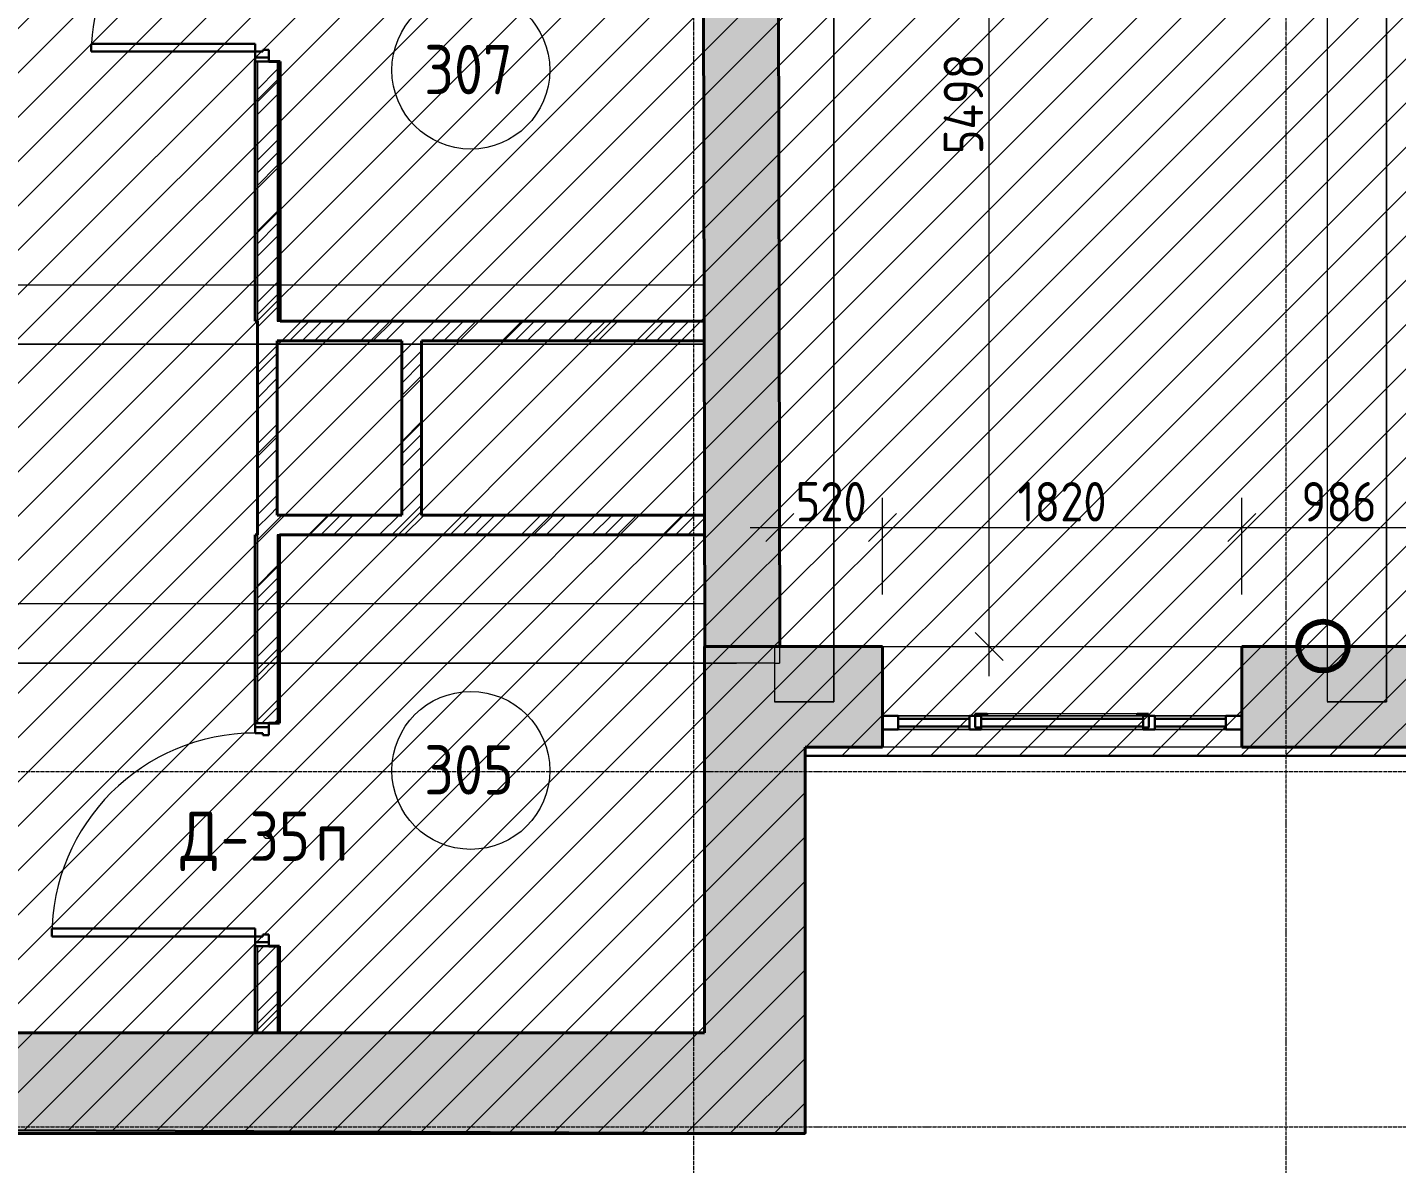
# Model space of a CAD drawing. Header units: millimetres. Extents: x -11886 to 379896, y -8130 to 47743.
# Drawn here: x 220311 to 227247, y 270 to 6026 of the extents above; entities that cross this region are included whole.
import ezdxf

# ---------------------------------------------------------------- set-up
doc = ezdxf.new("R2010")
doc.units = ezdxf.units.MM
for name, pattern in [('ADSK_Линия сетки', [25, 20, -2.5, 0, -2.5]), ('ADSK_Сверху', [4.5, 3, -1.5]), ('ADSK_Снесено', [4.5, 3, -1.5])]:
    doc.linetypes.add(name, pattern=pattern)
for name, color, linetype, lineweight, true_color in [('_ Окна', 5, 'Continuous', 30, 0x0000ff), ('Витраж', 5, 'Continuous', 18, 0x0000ff), ('Двери', 5, 'Continuous', 18, 0x0000ff), ('Окна', 5, 'Continuous', 18, 0x0000ff), ('Панели витража', 5, 'Continuous', 18, 0x0000ff), ('планы со стояками отопление_dwg', 7, 'Continuous', 9, 0x767676), ('Стены внутренние', 5, 'Continuous', 18, 0x0000ff), ('Стены наружные', 1, 'ADSK_Снесено', 18, 0xff0000), ('Стены штриховка', 5, 'Continuous', 18, 0x0000ff)]:
    doc.layers.add(name, color=color, linetype=linetype, lineweight=lineweight, true_color=true_color)
for name, color, linetype, lineweight in [('Каркас', 7, 'Continuous', 18), ('Марки дверей', 7, 'Continuous', 20), ('Марки помещений', 7, 'Continuous', 20), ('Оси', 7, 'Continuous', 9), ('Размеры', 7, 'Continuous', 9), ('стояки', 7, 'Continuous', 9)]:
    doc.layers.add(name, color=color, linetype=linetype, lineweight=lineweight)
doc.styles.add('GOST Common_1', font='GOST_Common.ttf', dxfattribs={"width": 0.9, "height": 200})
doc.styles.add('GOST Common_2', font='GOST_Common.ttf', dxfattribs={"width": 0.9, "height": 250})
doc.dimstyles.new('ADSK_Основной_2_мм_Округление_до_1_мм', dxfattribs={"dimscale": 304.8, "dimtxt": 201.142999, "dimasz": 0.463911, "dimexe": 0.492126, "dimexo": 0.492126, "dimgap": 0.098425, "dimtad": 1, "dimdec": 0, "dimdsep": 46, "dimtxsty": 'GOST Common_1', "dimblk1": 'OBLIQUE', "dimblk2": 'OBLIQUE', "dimsah": 1, "dimcen": 0.09, "dimdle": 0.492126, "dimazin": 2, "dimtfac": 1, "dimtdec": 4, "dimtix": 1, "dimtmove": 0, "dimatfit": 3, "dimfxl": 1, "dimtvp": 1, "dimtolj": 1, "dimtzin": 0, "dimlwd": 20, "dimlwe": 20, "dimarcsym": 2})
pattern_1 = [(45, (215977.25, 150), (-179.605, 179.605), []), (45, (216040.75, 150), (0, 359.21), []), (45, (215913.75, 150), (0, 359.21), [])]

# ---------------------------------------------------------------- blocks, each defined once
blk = doc.blocks.new('Прямоугольный импост - 70х20_60мм-1225109-03 План 3-го этажа')
at = {"layer": 'Витраж', "color": 161, "linetype": 'ADSK_Сверху', "true_color": 0xaaaaff}
for p, q in [((39644.1, 2341.7), (39644.1, 2271.7)), ((39724.1, 2341.7), (39644.1, 2341.7)), ((40114.1, 2341.7), (40084.1, 2341.7)), ((39724.1, 2271.7), (39644.1, 2271.7)), ((40114.1, 2271.7), (40084.1, 2271.7))]:
    blk.add_line(p, q, dxfattribs=at)
blk = doc.blocks.new('Прямоугольный импост - 70х20_60мм-1424711-03 План 3-го этажа')
at = {"layer": 'Витраж', "color": 161, "linetype": 'ADSK_Сверху', "true_color": 0xaaaaff}
for p, q in [((-80, 35), (0, 35)), ((0, 35), (0, -35)), ((0, -35), (-80, -35))]:
    blk.add_line(p, q, dxfattribs=at)
blk = doc.blocks.new('Прямоугольный импост - 70х20_60мм-1424712-03 План 3-го этажа')
at = {"layer": 'Витраж', "color": 161, "linetype": 'ADSK_Сверху', "true_color": 0xaaaaff}
for p, q in [((0, 35), (-80, 35)), ((0, -35), (0, 35)), ((-80, -35), (0, -35))]:
    blk.add_line(p, q, dxfattribs=at)
blk = doc.blocks.new('Прямоугольный импост - 70х20_60мм-1225111-03 План 3-го этажа')
at = {"layer": 'Витраж', "color": 161, "linetype": 'ADSK_Сверху', "true_color": 0xaaaaff}
for p, q in [((40144.1, 2341.7), (40114.1, 2341.7)), ((40994.1, 2341.7), (40964.1, 2341.7)), ((40144.1, 2271.7), (40114.1, 2271.7)), ((40994.1, 2271.7), (40964.1, 2271.7))]:
    blk.add_line(p, q, dxfattribs=at)
blk = doc.blocks.new('Витраж-тент со смещением вовне - 60мм 30 сдвиг-1466942-03 План 3-го этажа')
at = {"layer": '_ Окна', "color": 161, "linetype": 'ADSK_Сверху', "true_color": 0xaaaaff}
for p, q in [((-440, 25), (-440, -45)), ((-440, 25), (-410, 25)), ((-440, -45), (-440, 25)), ((440, 25), (410, 25)), ((440, -45), (440, 25)), ((440, -45), (440, 25)), ((-380, -45), (-440, -45)), ((-380, -35), (-380, -45)), ((380, -35), (380, -45)), ((380, -45), (440, -45))]:
    blk.add_line(p, q, dxfattribs=at)
at = {"layer": 'Окна', "color": 161, "linetype": 'ADSK_Сверху', "true_color": 0xaaaaff}
blk.add_line((-380, -45), (380, -45), dxfattribs=at)
blk = doc.blocks.new('Прямоугольный импост - 70х20_60мм-1225113-03 План 3-го этажа')
at = {"layer": 'Витраж', "color": 161, "linetype": 'ADSK_Сверху', "true_color": 0xaaaaff}
for p, q in [((41024.1, 2341.7), (40994.1, 2341.7)), ((41464.1, 2341.7), (41384.1, 2341.7)), ((41464.1, 2271.7), (41464.1, 2341.7)), ((41024.1, 2271.7), (40994.1, 2271.7)), ((41464.1, 2271.7), (41384.1, 2271.7))]:
    blk.add_line(p, q, dxfattribs=at)
blk = doc.blocks.new('Прямоугольный импост - 70х60мм-1424709-03 План 3-го этажа')
at = {"layer": 'Витраж', "color": 161, "linetype": 'ADSK_Сверху', "true_color": 0xaaaaff}
for p, q in [((-30, 35), (30, 35)), ((30, -35), (-30, -35))]:
    blk.add_line(p, q, dxfattribs=at)
blk = doc.blocks.new('Прямоугольный импост - 70х60мм-1225009-03 План 3-го этажа')
at = {"layer": 'Витраж', "color": 161, "linetype": 'ADSK_Сверху', "true_color": 0xaaaaff}
for p, q in [((41024.1, 2341.7), (41024.1, 2271.7)), ((41384.1, 2341.7), (41024.1, 2341.7)), ((41384.1, 2271.7), (41384.1, 2341.7)), ((41384.1, 2271.7), (41024.1, 2271.7))]:
    blk.add_line(p, q, dxfattribs=at)
blk = doc.blocks.new('Прямоугольный импост - 70х60мм-1242018-03 План 3-го этажа')
at = {"layer": 'Витраж', "color": 161, "linetype": 'ADSK_Сверху', "true_color": 0xaaaaff}
for p, q in [((40144.1, 2341.7), (40144.1, 2271.7)), ((40964.1, 2341.7), (40144.1, 2341.7)), ((40964.1, 2271.7), (40964.1, 2341.7)), ((40964.1, 2271.7), (40144.1, 2271.7))]:
    blk.add_line(p, q, dxfattribs=at)
blk = doc.blocks.new('Системная панель - _AR_Стекло_40мм_привязка по центру-V52-03 План 3-го этажа')
at = {"layer": 'Панели витража', "lineweight": 30}
for p, q in [((180, 20), (-180, 20)), ((-180, 20), (-180, -20)), ((180, -20), (180, 20)), ((-180, -20), (180, -20))]:
    blk.add_line(p, q, dxfattribs=at)
blk = doc.blocks.new('Прямоугольный импост - 70х40_60мм-V10-03 План 3-го этажа')
at = {"layer": 'Витраж'}
for p, q in [((41024.1, 2341.7), (41384.1, 2341.7)), ((41024.1, 2271.7), (41384.1, 2271.7))]:
    blk.add_line(p, q, dxfattribs=at)
blk = doc.blocks.new('Прямоугольный импост - 70х20_60мм-V53-03 План 3-го этажа')
at = {"layer": 'Витраж', "lineweight": 30}
for p, q in [((-80, 35), (0, 35)), ((-80, -35), (-80, 35)), ((0, 35), (0, -35)), ((0, -35), (-80, -35))]:
    blk.add_line(p, q, dxfattribs=at)
blk = doc.blocks.new('Прямоугольный импост - 70х20_60мм-V54-03 План 3-го этажа')
at = {"layer": 'Витраж', "lineweight": 30}
for p, q in [((0, 35), (-80, 35)), ((-80, 35), (-80, -35)), ((0, -35), (0, 35)), ((-80, -35), (0, -35))]:
    blk.add_line(p, q, dxfattribs=at)
blk = doc.blocks.new('Прямоугольный импост - 70х40_60мм-V11-03 План 3-го этажа')
at = {"layer": 'Витраж'}
for p, q in [((39724.1, 2341.7), (40084.1, 2341.7)), ((39724.1, 2271.7), (40084.1, 2271.7))]:
    blk.add_line(p, q, dxfattribs=at)
blk = doc.blocks.new('Системная панель - _AR_Стекло_40мм_привязка по центру-V55-03 План 3-го этажа')
at = {"layer": 'Панели витража', "lineweight": 30}
for p, q in [((410, 20), (-410, 20)), ((-410, 20), (-410, -20)), ((410, -20), (410, 20)), ((-410, -20), (410, -20))]:
    blk.add_line(p, q, dxfattribs=at)
blk = doc.blocks.new('Прямоугольный импост - 70х40_60мм-1229822-03 План 3-го этажа')
at = {"layer": 'Витраж'}
for p, q in [((40144.1, 2341.7), (40964.1, 2341.7)), ((40144.1, 2271.7), (40964.1, 2271.7))]:
    blk.add_line(p, q, dxfattribs=at)
blk = doc.blocks.new('Прямоугольный импост - 70х60мм-V56-03 План 3-го этажа')
at = {"layer": 'Витраж', "lineweight": 30}
for p, q in [((-30, 35), (30, 35)), ((-30, -35), (-30, 35)), ((30, 35), (30, -35)), ((30, -35), (-30, -35))]:
    blk.add_line(p, q, dxfattribs=at)
blk = doc.blocks.new('AC_Дверь_Однопольная - Д-27п 930х2200h-1983248-03 План 3-го этажа')
at = {"layer": 'Двери', "lineweight": 30}
for p, q in [((-415, 893.5), (-375, 893.5)), ((-415, 63.5), (-415, 893.5)), ((-375, 893.5), (-375, 63.5)), ((-465, 63.5), (-445, 63.5)), ((-465, -6.5), (-465, 63.5)), ((-445, 63.5), (-415, 63.5)), ((-445, -6.5), (-445, 63.5)), ((-445, 63.5), (-445, -6.5)), ((-375, 63.5), (-415, 63.5)), ((-415, 63.5), (-415, 23.5)), ((-415, 23.5), (-405, 23.5)), ((-405, 23.5), (-405, -6.5)), ((405, 23.5), (415, 23.5)), ((405, -6.5), (405, 23.5)), ((415, 63.5), (445, 63.5)), ((415, 23.5), (415, 63.5)), ((445, 63.5), (445, -6.5)), ((445, 63.5), (465, 63.5)), ((445, -6.5), (445, 63.5)), ((465, 63.5), (465, -6.5)), ((-445, -6.5), (-465, -6.5)), ((-405, -6.5), (-445, -6.5)), ((445, -6.5), (405, -6.5)), ((465, -6.5), (445, -6.5))]:
    blk.add_line(p, q, dxfattribs=at)
at = {"layer": 'Двери'}
blk.add_arc((-415, 63.5), 830, 0, 90, dxfattribs=at)
blk = doc.blocks.new('AC_Дверь_Однопольная - Д-35п 1130х2200h-1983217-03 План 3-го этажа')
at = {"layer": 'Двери', "lineweight": 30}
for p, q in [((-515, 1092), (-475, 1092)), ((-515, 62), (-515, 1092)), ((-475, 1092), (-475, 62)), ((-565, 62), (-545, 62)), ((-565, -8), (-565, 62)), ((-545, 62), (-515, 62)), ((-545, -8), (-545, 62)), ((-545, 62), (-545, -8)), ((-475, 62), (-515, 62)), ((-515, 62), (-515, 22)), ((-515, 22), (-505, 22)), ((-505, 22), (-505, -8)), ((505, 22), (515, 22)), ((505, -8), (505, 22)), ((515, 62), (545, 62)), ((515, 22), (515, 62)), ((545, 62), (545, -8)), ((545, 62), (565, 62)), ((545, -8), (545, 62)), ((565, 62), (565, -8)), ((-545, -8), (-565, -8)), ((-505, -8), (-545, -8)), ((545, -8), (505, -8)), ((565, -8), (545, -8))]:
    blk.add_line(p, q, dxfattribs=at)
at = {"layer": 'Двери'}
blk.add_arc((-515, 62), 1030, 0, 90, dxfattribs=at)
blk = doc.blocks.new('планы со стояками отопление_dwg-1484427-03 План 3-го этажа')
at = {"layer": 'стояки', "color": 246, "lineweight": 80, "true_color": 0x7f001f}
blk.add_circle((181995.6, 326358.3), 124.3, dxfattribs=at)
blk = doc.blocks.new('ADSK_Марка_Помещение_ОдноЗначение - Номер-247393-03 План 3-го этажа')
at = {"layer": 'Марки помещений'}
blk.add_circle((0, 0), 4, dxfattribs=at)
blk = doc.blocks.new('ADSK_Марка_Дверь - Типоразмер_ADSK_Марка-58376-03 План 3-го этажа')
at = {"layer": 'Марки дверей', "lineweight": 9}
blk.add_circle((0, 0), 0.2, dxfattribs=at)
blk = doc.blocks.new('_Oblique')
at = {"color": 0, "linetype": 'ByBlock', "lineweight": -2}
blk.add_line((-0.5, -0.5), (0.5, 0.5), dxfattribs=at)
blk = doc.blocks.new('*D2332')
at = {"layer": 'Defpoints', "color": 0, "transparency": 16777216}
for p in [(224642.5, 3493.2), (224642.5, 3004), (224122.8, 2889.9)]:
    blk.add_point(p, dxfattribs=at)
at = {"layer": 'Размеры', "color": 0, "lineweight": 20, "transparency": 16777216}
for p, q in [((224122.8, 3039.9), (224122.8, 3643.2)), ((224642.5, 3154), (224642.5, 3643.2)), ((223972.8, 3493.2), (224792.5, 3493.2))]:
    blk.add_line(p, q, dxfattribs=at)
at = {"layer": 'Размеры', "color": 0, "lineweight": 20, "transparency": 16777216, "xscale": 141.4, "yscale": 141.4, "zscale": 141.4, "rotation": 180}
blk.add_blockref('_Oblique', (224122.8, 3493.2), dxfattribs=at)
at = {"layer": 'Размеры', "color": 0, "lineweight": 20, "transparency": 16777216, "xscale": 141.4, "yscale": 141.4, "zscale": 141.4}
blk.add_blockref('_Oblique', (224642.5, 3493.2), dxfattribs=at)
at = {"layer": 'Размеры', "color": 0, "lineweight": 20, "transparency": 16777216, "insert": (224382.6, 3623.2), "char_height": 200, "width": 454.106, "attachment_point": 5, "style": 'GOST Common_1'}
blk.add_mtext('\\A1;520', dxfattribs=at)
blk = doc.blocks.new('*D2333')
at = {"layer": 'Defpoints', "color": 0, "transparency": 16777216}
for p in [(226462.5, 3493.2), (224642.5, 3004), (226462.5, 3004)]:
    blk.add_point(p, dxfattribs=at)
at = {"layer": 'Размеры', "color": 0, "lineweight": 20, "transparency": 16777216}
for p, q in [((224642.5, 3154), (224642.5, 3643.2)), ((226462.5, 3154), (226462.5, 3643.2)), ((224492.5, 3493.2), (226612.5, 3493.2))]:
    blk.add_line(p, q, dxfattribs=at)
at = {"layer": 'Размеры', "color": 0, "lineweight": 20, "transparency": 16777216, "xscale": 141.4, "yscale": 141.4, "zscale": 141.4, "rotation": 180}
blk.add_blockref('_Oblique', (224642.5, 3493.2), dxfattribs=at)
at = {"layer": 'Размеры', "color": 0, "lineweight": 20, "transparency": 16777216, "xscale": 141.4, "yscale": 141.4, "zscale": 141.4}
blk.add_blockref('_Oblique', (226462.5, 3493.2), dxfattribs=at)
at = {"layer": 'Размеры', "color": 0, "lineweight": 20, "transparency": 16777216, "insert": (225552.5, 3623.2), "char_height": 200, "width": 560.473, "attachment_point": 5, "style": 'GOST Common_1'}
blk.add_mtext('\\A1;1820', dxfattribs=at)
blk = doc.blocks.new('*D2334')
at = {"layer": 'Defpoints', "color": 0, "transparency": 16777216}
for p in [(227448.4, 3493.2), (226462.5, 3004), (227448.4, 3008.5)]:
    blk.add_point(p, dxfattribs=at)
at = {"layer": 'Размеры', "color": 0, "lineweight": 20, "transparency": 16777216}
for p, q in [((226462.5, 3154), (226462.5, 3643.2)), ((227448.4, 3158.5), (227448.4, 3643.2)), ((226312.5, 3493.2), (227598.4, 3493.2))]:
    blk.add_line(p, q, dxfattribs=at)
at = {"layer": 'Размеры', "color": 0, "lineweight": 20, "transparency": 16777216, "xscale": 141.4, "yscale": 141.4, "zscale": 141.4, "rotation": 180}
blk.add_blockref('_Oblique', (226462.5, 3493.2), dxfattribs=at)
at = {"layer": 'Размеры', "color": 0, "lineweight": 20, "transparency": 16777216, "xscale": 141.4, "yscale": 141.4, "zscale": 141.4}
blk.add_blockref('_Oblique', (227448.4, 3493.2), dxfattribs=at)
at = {"layer": 'Размеры', "color": 0, "lineweight": 20, "transparency": 16777216, "insert": (226955.5, 3623.2), "char_height": 200, "width": 454.106, "attachment_point": 5, "style": 'GOST Common_1'}
blk.add_mtext('\\A1;986', dxfattribs=at)
blk = doc.blocks.new('*D2388')
at = {"layer": 'Defpoints', "color": 0, "transparency": 16777216}
for p in [(224831.4, 8387.8), (225182.6, 8387.8), (225082.6, 2889.5)]:
    blk.add_point(p, dxfattribs=at)
at = {"layer": 'Размеры', "color": 0, "lineweight": 20, "transparency": 16777216}
for p, q in [((225182.6, 2739.5), (225182.6, 8537.8)), ((224981.4, 8387.8), (225332.6, 8387.8)), ((225232.6, 2889.5), (225332.6, 2889.5))]:
    blk.add_line(p, q, dxfattribs=at)
at = {"layer": 'Размеры', "color": 0, "lineweight": 20, "transparency": 16777216, "xscale": 141.4, "yscale": 141.4, "zscale": 141.4}
for p, rotation in [((225182.6, 8387.8), 90), ((225182.6, 2889.5), 270)]:
    blk.add_blockref('_Oblique', p, dxfattribs=dict(at, rotation=rotation))
at = {"layer": 'Размеры', "color": 0, "lineweight": 20, "transparency": 16777216, "insert": (225052.6, 5638.6), "char_height": 200, "width": 625.93, "attachment_point": 5, "rotation": 90, "style": 'GOST Common_1'}
blk.add_mtext('\\A1;5498', dxfattribs=at)

msp = doc.modelspace()

# ---------------------------------------------------------------- hatches: boundary and pattern name
at = {"lineweight": 13, "true_color": 0x636466, "transparency": 33554559}
h = msp.add_hatch(dxfattribs=at)
h.set_pattern_fill('ANSI31', color=251, scale=50)
h.set_pattern_definition([(45, (215977.25, 85026.59), (-112.2532, 112.2532), [])])
h.paths.add_polyline_path([(265910.66, 8682.3), (272191.2, 8682.3), (272009.87, 43909.21), (262010.47, 43909.21), (262010.47, 21084.06), (262697.11, 21054.57), (262698.93, 11328.12), (216748.38, 11328.12), (216748.38, 8679.25), (216267.75, 8679.25), (216267.75, 456.79), (224250.25, 422.02), (224250.25, 2336.48), (234949.9, 2336.48), (234949.9, -2582.57), (247313.65, -2582.57), (247313.65, 2335.74), (258014.19, 2256.79), (258014.19, 300.23), (265910.66, 300.23)])
at = {"layer": 'Стены внутренние', "true_color": 0xc0c0c0}
msp.add_hatch(color=9, dxfattribs=at).paths.add_polyline_path([(223742.76, 2889.13), (224122.76, 2889.88), (224110.28, 9251.26), (223730.27, 9252.27), (223742.69, 2924.78)])
at = {"layer": 'Стены внутренние', "lineweight": 9}
h = msp.add_hatch(dxfattribs=at)
h.set_pattern_fill('FP_1', color=256, style=0, pattern_type=2)
h.set_pattern_definition(pattern_1)
h.paths.add_polyline_path([(221476.13, 4537.85), (221576.13, 4537.85), (221576.13, 5853.4), (221476.13, 5853.4), (221476.13, 4817.93)])
h.paths.add_polyline_path([(221534.13, 6783.4), (221576.13, 6783.4), (221576.13, 7106.87), (221476.13, 7106.87), (221476.13, 6783.4)])
h = msp.add_hatch(dxfattribs=at)
h.set_pattern_fill('FP_1', color=256, style=0, pattern_type=2)
h.set_pattern_definition(pattern_1)
h.paths.add_polyline_path([(221576.13, 3555.79), (221576.13, 4537.85), (221476.13, 4537.85), (221476.13, 3555.79)])
h = msp.add_hatch(dxfattribs=at)
h.set_pattern_fill('FP_1', color=256, style=0, pattern_type=2)
h.set_pattern_definition(pattern_1)
h.paths.add_polyline_path([(223739.72, 4437.85), (223739.52, 4537.85), (221576.13, 4537.85), (221576.13, 4437.85), (223739.52, 4437.85)])
h = msp.add_hatch(dxfattribs=at)
h.set_pattern_fill('FP_1', color=256, style=0, pattern_type=2)
h.set_pattern_definition(pattern_1)
h.paths.add_polyline_path([(222307.13, 3555.79), (222307.13, 4437.85), (222207.13, 4437.85), (222207.13, 3555.79)])
h = msp.add_hatch(dxfattribs=at)
h.set_pattern_fill('FP_1', color=256, style=0, pattern_type=2)
h.set_pattern_definition(pattern_1)
h.paths.add_polyline_path([(223741.65, 3455.79), (223741.45, 3555.79), (221476.13, 3555.79), (221476.13, 3455.79), (223730.27, 3455.79)])
h = msp.add_hatch(dxfattribs=at)
h.set_pattern_fill('FP_1', color=256, style=0, pattern_type=2)
h.set_pattern_definition(pattern_1)
h.paths.add_polyline_path([(221476.13, 932.02), (221576.13, 932.02), (221576.13, 1371.4), (221476.13, 1371.4)])
h.paths.add_polyline_path([(221576.13, 2501.4), (221576.13, 3455.79), (221476.13, 3455.79), (221476.13, 2501.4), (221534.13, 2501.4)])
at = {"layer": 'Стены наружные', "linetype": 'Continuous', "true_color": 0xc0c0c0}
for points in [[(223920.98, 932.02), (224250.25, 932.02), (224250.25, 2889.5), (223740.25, 2889.13), (223740.25, 932.02)], [(223919.95, 422.02), (224250.25, 422.02), (224250.25, 932.02), (216748.05, 932.02), (216748.05, 422.02), (222894.81, 422.02)]]:
    msp.add_hatch(color=9, dxfattribs=at).paths.add_polyline_path(points)
h = msp.add_hatch(color=9, dxfattribs=at)
h.paths.add_polyline_path([(257441.35, 2379.5), (258524.19, 2379.5), (258524.19, 2889.5), (257441.35, 2889.5), (257441.35, 2682.86)])
h.paths.add_polyline_path([(255595.01, 2379.5), (255621.35, 2379.5), (255621.35, 2889.5), (254574.42, 2889.5), (254574.42, 2379.5)])
h.paths.add_polyline_path([(251855.09, 2379.5), (252754.42, 2379.5), (252754.42, 2889.5), (251855.09, 2889.5), (251855.09, 2682.86)])
h.paths.add_polyline_path([(249742.99, 2379.5), (250035.09, 2379.5), (250035.09, 2889.5), (249034.49, 2889.5), (249034.49, 2379.5)])
h.paths.add_polyline_path([(246252.09, 2379.5), (247214.49, 2379.5), (247214.49, 2889.5), (246184.44, 2889.5), (246184.44, 2379.5)])
h.paths.add_polyline_path([(243916.36, 2379.5), (244364.44, 2379.5), (244364.44, 2889.5), (243340.3, 2889.5), (243340.3, 2379.5)])
h.paths.add_polyline_path([(241520.3, 2379.5), (241520.3, 2889.5), (240560.31, 2889.5), (240560.31, 2379.5)])
h.paths.add_polyline_path([(238740.31, 2379.5), (238740.31, 2889.5), (237732.03, 2889.5), (237732.03, 2379.5)])
h.paths.add_polyline_path([(235912.03, 2379.5), (235912.03, 2889.5), (234918.25, 2889.5), (234918.25, 2379.5)])
h.paths.add_polyline_path([(233098.25, 2379.5), (233098.25, 2889.5), (232081.47, 2889.5), (232081.47, 2379.5), (232585.34, 2379.5)])
h.paths.add_polyline_path([(230261.47, 2379.5), (230261.47, 2889.5), (229268.44, 2889.5), (229268.44, 2379.5), (229902, 2379.5)])
h.paths.add_polyline_path([(224250.25, 2379.5), (224642.53, 2379.5), (224642.53, 2889.5), (224250.25, 2889.5), (224250.25, 2657.86)])
h.paths.add_polyline_path([(227448.44, 2379.5), (227448.44, 2889.5), (226462.53, 2889.5), (226462.53, 2379.5)])

# ---------------------------------------------------------------- linework, layer by layer
at = {"color": 251, "lineweight": 30, "true_color": 0x636466}
msp.add_lwpolyline([(262010.47, 21084.06), (262010.47, 43909.21), (272009.87, 43909.21), (272191.2, 8682.3), (265910.66, 8682.3), (265910.66, 300.23), (258014.19, 300.23), (258014.19, 2256.79), (247213.23, 2336.48), (247313.65, 2335.74), (247313.65, -2582.57), (234949.9, -2582.57), (234949.9, 2336.48), (224250.25, 2336.48), (224250.25, 422.02), (216267.75, 456.79), (216267.75, 8679.25)], dxfattribs=at)
at = {"layer": 'Каркас', "color": 253, "linetype": 'ADSK_Сверху', "true_color": 0xb2b2b2}
for p, q in [((224111.02, 8871.26), (224122.76, 2889.88)), ((224395.73, 2609.79), (224395.73, 8870.51)), ((226895.73, 8863.9), (226895.73, 2609.73)), ((227195.73, 2609.73), (227195.73, 8863.11)), ((223739.16, 4720.88), (216424.93, 4720.88)), ((223739.75, 4420.88), (223739.16, 4720.88)), ((216424.93, 4420.88), (223739.75, 4420.88)), ((223742.33, 3106.15), (216424.93, 3106.15)), ((223742.76, 2889.13), (223742.33, 3106.15)), ((223904.36, 2889.45), (223742.76, 2889.13)), ((224095.73, 2889.82), (224095.73, 2806.15)), ((224122.92, 2806.15), (224122.76, 2889.88)), ((216424.93, 2806.15), (223904.49, 2806.15)), ((224095.73, 2806.15), (224095.73, 2609.79)), ((224095.73, 2806.15), (224122.92, 2806.15)), ((224395.73, 2609.79), (224095.73, 2609.79)), ((227195.73, 2609.73), (226895.73, 2609.73))]:
    msp.add_line(p, q, dxfattribs=at)
at = {"layer": 'Каркас', "color": 253, "linetype": 'ADSK_Сверху', "true_color": 0xaaaaaa}
for p, q in [((224122.76, 2889.88), (224111.02, 8871.26)), ((224395.73, 8870.51), (224395.73, 2609.79)), ((226895.73, 8863.9), (226895.73, 2609.73)), ((227195.73, 8863.11), (227195.73, 2609.73)), ((223739.16, 4720.88), (216424.93, 4720.88)), ((223739.16, 4720.88), (223739.75, 4420.88)), ((223739.75, 4420.88), (216424.93, 4420.88)), ((223742.33, 3106.15), (216424.93, 3106.15)), ((223742.33, 3106.15), (223742.76, 2889.13)), ((223742.76, 2889.13), (224095.73, 2889.82)), ((224095.73, 2889.82), (224122.76, 2889.88)), ((224095.73, 2889.82), (224095.73, 2609.79)), ((224095.73, 2806.15), (216424.93, 2806.15)), ((224095.73, 2609.79), (224395.73, 2609.79)), ((226895.73, 2609.73), (227195.73, 2609.73))]:
    msp.add_line(p, q, dxfattribs=at)
at = {"layer": 'Оси', "linetype": 'ADSK_Линия сетки'}
for p, q in [((223687.16, -5309.21), (223687.16, 21818.8)), ((226687.16, -5309.21), (226687.16, 21818.8)), ((204891.03, 2256.79), (273118.97, 2256.79)), ((204891.03, 456.79), (273118.97, 456.79))]:
    msp.add_line(p, q, dxfattribs=at)
at = {"layer": 'Стены внутренние', "color": 18, "lineweight": 40, "true_color": 0x000000}
for p, q in [((224122.76, 2889.88), (224111.02, 8871.26)), ((223734.55, 7074.87), (223742.76, 2889.13)), ((221464.13, 5853.4), (221464.13, 4537.85)), ((221591.13, 5853.4), (221534.13, 5853.4)), ((221591.13, 4537.85), (221591.13, 5853.4)), ((221464.13, 4537.85), (221476.13, 4537.85)), ((221476.13, 4537.85), (221476.13, 3455.79)), ((223739.52, 4537.85), (221591.13, 4537.85)), ((221576.13, 3555.79), (221576.13, 4437.85)), ((221576.13, 4437.85), (222207.13, 4437.85)), ((222207.13, 4437.85), (222207.13, 3555.79)), ((222307.13, 4437.85), (223739.72, 4437.85)), ((222307.13, 3555.79), (222307.13, 4437.85)), ((222207.13, 3555.79), (221576.13, 3555.79)), ((223741.45, 3555.79), (222307.13, 3555.79)), ((221476.13, 3455.79), (221464.13, 3455.79)), ((221464.13, 3455.79), (221464.13, 2501.4)), ((221588.13, 3455.79), (223741.65, 3455.79)), ((221588.13, 2501.4), (221588.13, 3455.79)), ((223742.76, 2889.13), (224122.76, 2889.88)), ((221534.13, 2501.4), (221588.13, 2501.4)), ((221464.13, 1371.4), (221464.13, 932.02)), ((221588.13, 1371.4), (221534.13, 1371.4)), ((221588.13, 932.02), (221588.13, 1371.4)), ((221466.13, 932.02), (221586.13, 932.02))]:
    msp.add_line(p, q, dxfattribs=at)
at = {"layer": 'Стены наружные', "color": 18, "linetype": 'Continuous', "lineweight": 40, "true_color": 0x000000}
for p, q in [((224642.53, 2889.5), (223740.25, 2889.5)), ((223740.25, 2889.5), (223740.25, 932.02)), ((224642.53, 2379.5), (224642.53, 2889.5)), ((227448.44, 2889.5), (226462.53, 2889.5)), ((226462.53, 2889.5), (226462.53, 2379.5)), ((224250.25, 422.02), (224250.25, 2379.5)), ((224250.25, 2379.5), (224642.53, 2379.5)), ((226462.53, 2379.5), (227448.44, 2379.5)), ((221464.13, 932.02), (216748.05, 932.02)), ((223740.25, 932.02), (221588.13, 932.02)), ((216238.05, 422.02), (224250.25, 422.02))]:
    msp.add_line(p, q, dxfattribs=at)
at = {"layer": 'Стены наружные', "color": 18, "linetype": 'Continuous', "true_color": 0x000000}
for p, q in [((224642.53, 2889.5), (226462.53, 2889.5)), ((226462.53, 2379.5), (224642.53, 2379.5))]:
    msp.add_line(p, q, dxfattribs=at)
at = {"layer": 'Стены штриховка'}
for p, q in [((221466.13, 5853.4), (221466.13, 4537.85)), ((221476.13, 5853.4), (221476.13, 4537.85)), ((221576.13, 5853.4), (221576.13, 4537.85)), ((221582.13, 5853.4), (221582.13, 4537.85)), ((221576.13, 4537.85), (221591.13, 4537.85)), ((221466.13, 3455.79), (221466.13, 2501.4)), ((221476.13, 3455.79), (221476.13, 2501.4)), ((221588.13, 3455.79), (221576.13, 3455.79)), ((221576.13, 3455.79), (221576.13, 2501.4)), ((221586.13, 3455.79), (221586.13, 2501.4)), ((221466.13, 1371.4), (221466.13, 932.02)), ((221476.13, 1371.4), (221476.13, 932.02)), ((221576.13, 1371.4), (221576.13, 932.02)), ((221586.13, 1371.4), (221586.13, 932.02)), ((221464.13, 932.02), (221466.13, 932.02)), ((221586.13, 932.02), (221588.13, 932.02))]:
    msp.add_line(p, q, dxfattribs=at)

# ---------------------------------------------------------------- block references
at = {"layer": '_ Окна', "color": 161, "linetype": 'ADSK_Сверху', "true_color": 0xaaaaff, "rotation": 180}
msp.add_blockref('Витраж-тент со смещением вовне - 60мм 30 сдвиг-1466942-03 План 3-го этажа', (225552.53, 2504.02), dxfattribs=at)
at = {"layer": 'Витраж', "color": 161, "linetype": 'ADSK_Сверху', "true_color": 0xaaaaff}
for name, p in [('Прямоугольный импост - 70х20_60мм-1225109-03 План 3-го этажа', (184998.43, 197.34)), ('Прямоугольный импост - 70х60мм-1225009-03 План 3-го этажа', (183698.43, 197.34)), ('Прямоугольный импост - 70х20_60мм-1225111-03 План 3-го этажа', (184998.43, 197.34)), ('Прямоугольный импост - 70х60мм-1242018-03 План 3-го этажа', (184998.43, 197.34)), ('Прямоугольный импост - 70х20_60мм-1225113-03 План 3-го этажа', (184998.43, 197.34)), ('Прямоугольный импост - 70х60мм-1225009-03 План 3-го этажа', (184998.43, 197.34)), ('Прямоугольный импост - 70х20_60мм-1424712-03 План 3-го этажа', (226462.53, 2504.02))]:
    msp.add_blockref(name, p, dxfattribs=at)
at = {"layer": 'Витраж', "color": 161, "linetype": 'ADSK_Сверху', "true_color": 0xaaaaff, "extrusion": (0, 0, -1)}
for name, p in [('Прямоугольный импост - 70х20_60мм-1424711-03 План 3-го этажа', (-224642.53, 2504.02)), ('Прямоугольный импост - 70х60мм-1424709-03 План 3-го этажа', (-225112.53, 2504.02)), ('Прямоугольный импост - 70х60мм-1424709-03 План 3-го этажа', (-225992.53, 2504.02))]:
    msp.add_blockref(name, p, dxfattribs=at)
at = {"layer": 'Витраж', "extrusion": (0, 0, -1)}
for name, p in [('Прямоугольный импост - 70х20_60мм-V53-03 План 3-го этажа', (-224642.53, 2504.02)), ('Прямоугольный импост - 70х60мм-V56-03 План 3-го этажа', (-225112.53, 2504.02)), ('Прямоугольный импост - 70х60мм-V56-03 План 3-го этажа', (-225992.53, 2504.02))]:
    msp.add_blockref(name, p, dxfattribs=at)
at = {"layer": 'Витраж'}
for name, p in [('Прямоугольный импост - 70х40_60мм-V11-03 План 3-го этажа', (184998.43, 197.34)), ('Прямоугольный импост - 70х40_60мм-1229822-03 План 3-го этажа', (184998.43, 197.34)), ('Прямоугольный импост - 70х40_60мм-V10-03 План 3-го этажа', (184998.43, 197.34)), ('Прямоугольный импост - 70х20_60мм-V54-03 План 3-го этажа', (226462.53, 2504.02))]:
    msp.add_blockref(name, p, dxfattribs=at)
at = {"layer": 'Двери'}
for name, p, rotation in [('AC_Дверь_Однопольная - Д-27п 930х2200h-1983248-03 План 3-го этажа', (221527.63, 6318.4), 90.0000000000001), ('AC_Дверь_Однопольная - Д-35п 1130х2200h-1983217-03 План 3-го этажа', (221526.13, 1936.4), 89.9999999999999)]:
    msp.add_blockref(name, p, dxfattribs=dict(at, rotation=rotation))
at = {"layer": 'Марки дверей', "xscale": 99.99999999999993, "yscale": 99.99999999999993, "zscale": 99.99999999999993}
msp.add_blockref('ADSK_Марка_Дверь - Типоразмер_ADSK_Марка-58376-03 План 3-го этажа', (221526.13, 1936.4), dxfattribs=at)
at = {"layer": 'Марки помещений', "xscale": 99.99999999999993, "yscale": 99.99999999999993, "zscale": 99.99999999999993}
for p in [(222556.9, 5809.71), (222556.9, 2262.1)]:
    msp.add_blockref('ADSK_Марка_Помещение_ОдноЗначение - Номер-247393-03 План 3-го этажа', p, dxfattribs=at)
at = {"layer": 'Панели витража', "rotation": 180}
for name, p in [('Системная панель - _AR_Стекло_40мм_привязка по центру-V52-03 План 3-го этажа', (224902.53, 2504.02)), ('Системная панель - _AR_Стекло_40мм_привязка по центру-V55-03 План 3-го этажа', (225552.53, 2504.02)), ('Системная панель - _AR_Стекло_40мм_привязка по центру-V52-03 План 3-го этажа', (226202.53, 2504.02))]:
    msp.add_blockref(name, p, dxfattribs=at)
at = {"layer": 'планы со стояками отопление_dwg', "color": 6, "true_color": 0xff00ff}
msp.add_blockref('планы со стояками отопление_dwg-1484427-03 План 3-го этажа', (44878.56, -323466.25), dxfattribs=at)

# ---------------------------------------------------------------- texts
at = {"layer": 'Марки дверей', "lineweight": 9, "char_height": 250, "attachment_point": 1, "style": 'GOST Common_2'}
for s, insert, width in [('\\fGOST Common|b0|i0|c204|p34|;\\W.9;Д', (221086.3, 2053.41), 245.3164), ('-35', (221288.71, 2053.41), 584.4302), ('\\fGOST Common|b0|i0|c204|p34|;\\W.9;п', (221770.91, 2053.41), 194.8101)]:
    msp.add_mtext(s, dxfattribs=dict(at, insert=insert, width=width))
at = {"layer": 'Марки помещений', "lineweight": 9, "char_height": 250, "width": 584.4302, "attachment_point": 1, "style": 'GOST Common_2'}
for s, insert in [('307', (222320.64, 5937.44)), ('305', (222320.64, 2389.83))]:
    msp.add_mtext(s, dxfattribs=dict(at, insert=insert))

# ---------------------------------------------------------------- dimensions: what is measured, and where the dimension line sits
at = {"layer": 'Размеры', "lineweight": 20}
dim = msp.add_linear_dim(base=(225182.63, 8387.79), p1=(225082.65, 2889.5), p2=(224831.42, 8387.79), angle=90, dimstyle='ADSK_Основной_2_мм_Округление_до_1_мм', override={"dimpost": '<>', "dimfxl": 5504.020316}, dxfattribs=at)
dim.commit()
dim.dimension.update_dxf_attribs({"geometry": '*D2388', "text_midpoint": (225052.63, 5638.65)})
for base, p1, p2, override, picture, middle in [((224642.53, 3493.24), (224122.76, 2889.88), (224642.53, 3004.02), {"dimpost": '<>', "dimfxl": 532.162129}, '*D2332', (224382.65, 3623.24)), ((226462.53, 3493.24), (224642.53, 3004.02), (226462.53, 3004.02), {"dimpost": '<>', "dimfxl": 1820}, '*D2333', (225552.53, 3623.24)), ((227448.44, 3493.24), (226462.53, 3004.02), (227448.44, 3008.53), {"dimpost": '<>', "dimfxl": 985.914745}, '*D2334', (226955.49, 3623.24))]:
    dim = msp.add_linear_dim(base=base, p1=p1, p2=p2, dimstyle='ADSK_Основной_2_мм_Округление_до_1_мм', override=override, dxfattribs=at)
    dim.commit()
    dim.dimension.update_dxf_attribs({"geometry": picture, "text_midpoint": middle})

doc.saveas('drawing.dxf')
